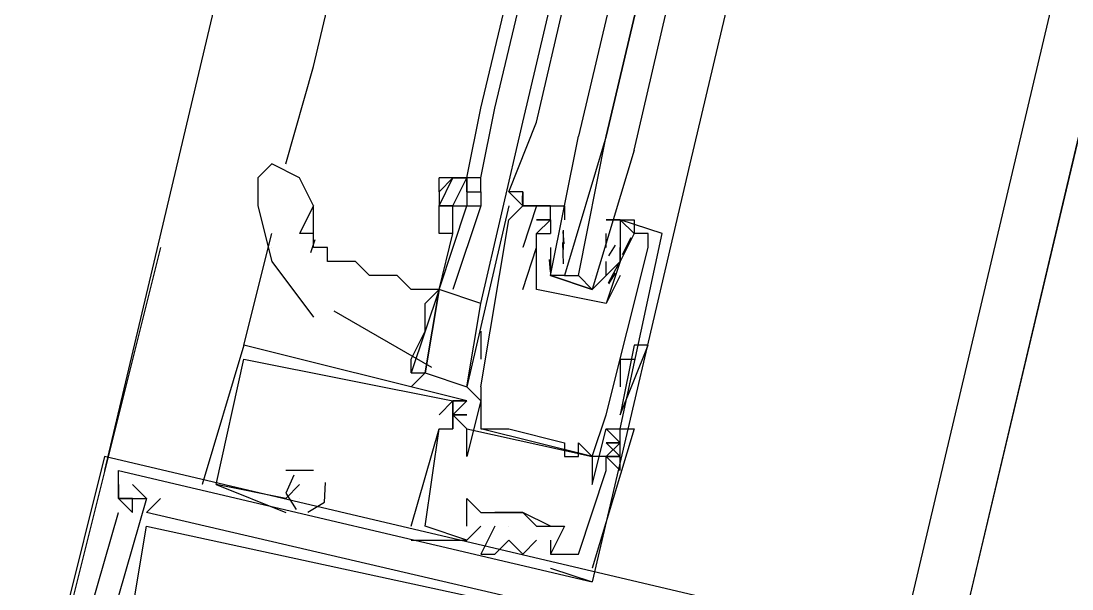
# Model space of a CAD drawing. Header units: feet. Extents: x -84 to 198, y -22 to 181.
# Drawn here: x 106.187 to 107.192, y 150.291 to 150.835 of the extents above; entities that cross this region are included whole.
import ezdxf

# ---------------------------------------------------------------- set-up
doc = ezdxf.new("R2010")
doc.units = ezdxf.units.FT
doc.layers.add('A-LINEA', color=7, linetype='CONTINUOUS')

msp = doc.modelspace()

# ---------------------------------------------------------------- linework, layer by layer
at = {"layer": 'A-LINEA'}
for p, q in [((107, 149.8844), (108.88, 157.8178)), ((107.9733, 157.6311), (106.2667, 150.4044)), ((108.7333, 157.4578), (107.0267, 150.2311)), ((106.4667, 150.7911), (107.1867, 153.8844)), ((106.6267, 150.7511), (107.36, 153.8444)), ((106.64, 150.7511), (107.3733, 153.8444)), ((106.6667, 150.7378), (107.4, 153.8444)), ((106.68, 150.7378), (107.4, 153.8311)), ((107.56, 153.8044), (106.8267, 150.6978)), ((106.44, 150.6978), (106.4667, 150.7911)), ((106.6133, 150.6844), (106.6267, 150.7511)), ((106.6267, 150.6844), (106.64, 150.7511)), ((106.6267, 150.5644), (106.6667, 150.7378)), ((106.8267, 150.6978), (106.7333, 150.2978)), ((106.5867, 150.6711), (106.5867, 150.6844)), ((106.6, 150.6844), (106.6, 150.6844)), ((106.6133, 150.6711), (106.6133, 150.6844)), ((106.6133, 150.6844), (106.6133, 150.6844)), ((106.6267, 150.6711), (106.6267, 150.6844)), ((106.6665, 150.661), (106.6666, 150.6672)), ((106.6665, 150.661), (106.6666, 150.6672)), ((106.6665, 150.661), (106.6666, 150.6672)), ((106.4667, 150.6578), (106.4533, 150.6311)), ((106.4667, 150.6311), (106.4667, 150.6578)), ((106.6533, 150.6578), (106.6533, 150.6578)), ((106.6533, 150.6578), (106.6533, 150.6578)), ((106.6533, 150.6578), (106.6533, 150.6578)), ((106.6533, 150.6578), (106.6533, 150.6578)), ((106.6533, 150.6578), (106.6533, 150.6578)), ((106.6933, 150.6578), (106.6667, 150.6578)), ((106.6667, 150.6578), (106.6667, 150.6578)), ((106.6667, 150.6578), (106.6667, 150.6578)), ((106.68, 150.6578), (106.68, 150.6578)), ((106.6933, 150.6578), (106.6933, 150.6578)), ((106.6533, 150.6444), (106.6533, 150.6444)), ((106.6933, 150.6444), (106.6933, 150.6444)), ((106.6933, 150.6444), (106.6933, 150.6311)), ((106.76, 150.6444), (106.76, 150.6444)), ((106.4, 150.5244), (106.4267, 150.6311)), ((106.4677, 150.6252), (106.4636, 150.6128)), ((106.5867, 150.5778), (106.6, 150.6311)), ((106.68, 150.6311), (106.68, 150.6311)), ((106.6933, 150.6311), (106.6933, 150.6311)), ((106.6933, 150.6311), (106.6933, 150.6311)), ((106.7065, 150.6213), (106.7055, 150.6332)), ((106.7059, 150.616), (106.7056, 150.6343)), ((106.7467, 150.6311), (106.7467, 150.6311)), ((106.7467, 150.6178), (106.7467, 150.6311)), ((106.7467, 150.6311), (106.7467, 150.6311)), ((106.76, 150.6311), (106.76, 150.6311)), ((106.7703, 150.627), (106.7619, 150.6108)), ((106.7733, 150.6311), (106.7733, 150.6311)), ((106.7867, 150.6311), (106.7867, 150.6311)), ((106.7867, 150.6311), (106.7867, 150.6311)), ((106.8, 150.6311), (106.8, 150.6311)), ((106.32, 150.6178), (106.1867, 150.0844)), ((106.4267, 150.6178), (106.4267, 150.6178)), ((106.6667, 150.6178), (106.6667, 150.6178)), ((106.68, 150.6178), (106.68, 150.6178)), ((106.68, 150.6178), (106.68, 150.6178)), ((106.7058, 150.6022), (106.7052, 150.6225)), ((106.7467, 150.6178), (106.7467, 150.6178)), ((106.7552, 150.62), (106.7489, 150.6099)), ((106.76, 150.6178), (106.76, 150.6178)), ((106.76, 150.6178), (106.76, 150.6178)), ((106.7867, 150.6178), (106.7867, 150.6178)), ((106.6932, 150.5946), (106.6922, 150.6065)), ((106.6933, 150.6044), (106.6933, 150.6044)), ((106.758, 150.6016), (106.7484, 150.5836)), ((106.76, 150.6044), (106.76, 150.6044)), ((106.76, 150.6044), (106.76, 150.6044)), ((106.76, 150.6044), (106.76, 150.6044)), ((106.7067, 150.5911), (106.72, 150.5911)), ((106.7333, 150.5911), (106.7333, 150.5911)), ((106.7552, 150.5934), (106.7489, 150.5832)), ((106.76, 150.5911), (106.76, 150.5911)), ((106.5867, 150.5778), (106.5867, 150.5778)), ((106.5867, 150.5778), (106.5867, 150.5778)), ((106.5867, 150.5778), (106.5867, 150.5778)), ((106.6667, 150.5778), (106.6667, 150.5778)), ((106.68, 150.5778), (106.68, 150.5778)), ((106.68, 150.5778), (106.68, 150.5778)), ((106.6133, 150.4844), (106.6267, 150.5644)), ((106.7467, 150.5644), (106.7467, 150.5644)), ((106.7467, 150.5644), (106.7467, 150.5644)), ((106.486, 150.5572), (106.5794, 150.5034)), ((106.6267, 150.5378), (106.6267, 150.5111)), ((106.4, 150.5244), (106.36, 150.3911)), ((106.4, 150.5244), (106.36, 150.3911)), ((106.4, 150.5244), (106.36, 150.3911)), ((106.4, 150.5244), (106.4, 150.5244)), ((106.4, 150.5244), (106.4, 150.5244)), ((106.4, 150.5244), (106.4, 150.5244)), ((106.4, 150.5244), (106.4, 150.5244)), ((106.4, 150.5244), (106.4, 150.5244)), ((106.4, 150.5244), (106.4, 150.5244)), ((106.7733, 150.5244), (106.76, 150.4578)), ((106.7733, 150.5244), (106.76, 150.4578)), ((106.7867, 150.5244), (106.7867, 150.5244)), ((106.4, 150.5111), (106.4, 150.5111)), ((106.4, 150.5111), (106.4, 150.5111)), ((106.4, 150.5111), (106.4, 150.5111)), ((106.76, 150.5111), (106.76, 150.4844)), ((106.76, 150.5111), (106.7733, 150.5111)), ((106.56, 150.4844), (106.5733, 150.4978)), ((106.6, 150.4844), (106.6, 150.4844)), ((106.6133, 150.4844), (106.6133, 150.4844)), ((106.6267, 150.4844), (106.6267, 150.4844)), ((106.6267, 150.4844), (106.6267, 150.4844)), ((106.76, 150.4844), (106.76, 150.4844)), ((106.6, 150.4711), (106.6133, 150.4711)), ((106.6, 150.4711), (106.6, 150.4711)), ((106.6, 150.4711), (106.6, 150.4711)), ((106.6, 150.4711), (106.6133, 150.4711)), ((106.6, 150.4711), (106.6, 150.4711)), ((106.6, 150.4711), (106.6, 150.4711)), ((106.6, 150.4711), (106.6133, 150.4711)), ((106.6, 150.4711), (106.6, 150.4711)), ((106.6, 150.4711), (106.6, 150.4711)), ((106.6133, 150.4711), (106.6133, 150.4711)), ((106.6133, 150.4711), (106.6133, 150.4711)), ((106.6133, 150.4711), (106.6133, 150.4711)), ((106.6133, 150.4711), (106.6133, 150.4711)), ((106.6133, 150.4711), (106.6133, 150.4711)), ((106.6133, 150.4711), (106.6133, 150.4711)), ((106.6267, 150.4711), (106.6267, 150.4711)), ((106.5867, 150.4578), (106.5867, 150.4578)), ((106.5867, 150.4578), (106.5867, 150.4578)), ((106.5867, 150.4578), (106.5867, 150.4578)), ((106.6, 150.4578), (106.6133, 150.4444)), ((106.6, 150.4578), (106.6133, 150.4444)), ((106.6, 150.4578), (106.6, 150.4578)), ((106.6, 150.4578), (106.6, 150.4578)), ((106.6, 150.4578), (106.6133, 150.4444)), ((106.6, 150.4578), (106.6133, 150.4444)), ((106.6, 150.4578), (106.6, 150.4578)), ((106.6, 150.4578), (106.6, 150.4578)), ((106.6, 150.4578), (106.6133, 150.4444)), ((106.6, 150.4578), (106.6133, 150.4444)), ((106.6, 150.4578), (106.6, 150.4578)), ((106.6, 150.4578), (106.6, 150.4578)), ((106.7467, 150.4578), (106.7467, 150.4578)), ((106.76, 150.4578), (106.76, 150.4578)), ((106.5867, 150.4444), (106.5867, 150.4444)), ((106.5867, 150.4444), (106.5867, 150.4444)), ((106.5867, 150.4444), (106.5867, 150.4444)), ((106.5867, 150.4444), (106.5867, 150.4444)), ((106.5867, 150.4444), (106.5867, 150.4444)), ((106.5867, 150.4444), (106.5867, 150.4444)), ((106.6, 150.4444), (106.6, 150.4444)), ((106.6, 150.4444), (106.6, 150.4444)), ((106.6, 150.4444), (106.6, 150.4444)), ((106.6, 150.4444), (106.6, 150.4444)), ((106.6, 150.4444), (106.6, 150.4444)), ((106.6, 150.4444), (106.6, 150.4444)), ((106.6133, 150.4444), (106.6133, 150.4444)), ((106.6267, 150.4444), (106.6267, 150.4444)), ((106.7333, 150.4178), (106.6267, 150.4444)), ((106.7333, 150.4178), (106.6267, 150.4444)), ((106.7333, 150.4178), (106.6267, 150.4444)), ((106.64, 150.4444), (106.64, 150.4444)), ((106.6533, 150.4444), (106.6533, 150.4444)), ((106.7467, 150.4444), (106.7467, 150.4444)), ((106.76, 150.4311), (106.7467, 150.4444)), ((106.76, 150.4444), (106.76, 150.4444)), ((106.76, 150.4444), (106.76, 150.4444)), ((106.76, 150.4444), (106.76, 150.4444)), ((106.76, 150.4444), (106.76, 150.4444)), ((106.7733, 150.4444), (106.7733, 150.4444)), ((106.7733, 150.4444), (106.7733, 150.4444)), ((106.7733, 150.4444), (106.7733, 150.4444)), ((106.7067, 150.4311), (106.7067, 150.4311)), ((106.72, 150.4311), (106.72, 150.4311)), ((106.76, 150.4311), (106.76, 150.4311)), ((106.76, 150.4311), (106.76, 150.4311)), ((106.76, 150.4311), (106.76, 150.4311)), ((106.2667, 150.4178), (106.2667, 150.4178)), ((106.2667, 150.4178), (106.2667, 150.4178)), ((106.2667, 150.4178), (106.2667, 150.4178)), ((106.6133, 150.4178), (106.6133, 150.4178)), ((106.7067, 150.4178), (106.7067, 150.4178)), ((106.72, 150.4178), (106.72, 150.4178)), ((106.7333, 150.4178), (106.7333, 150.4178)), ((106.7333, 150.4178), (106.7333, 150.4178)), ((106.7467, 150.4178), (106.7333, 150.4178)), ((106.7467, 150.4178), (106.7467, 150.4178)), ((106.7467, 150.4178), (106.7467, 150.4178)), ((106.7467, 150.4178), (106.7467, 150.4178)), ((106.7467, 150.4178), (106.7467, 150.4178)), ((106.7467, 150.4178), (106.7467, 150.4178)), ((106.28, 150.4044), (106.28, 150.4044)), ((106.28, 150.4044), (106.28, 150.4044)), ((106.28, 150.4044), (106.28, 150.4044)), ((106.4533, 150.4044), (106.44, 150.4044)), ((106.44, 150.4044), (106.44, 150.4044)), ((106.4533, 150.4044), (106.44, 150.4044)), ((106.44, 150.4044), (106.44, 150.4044)), ((106.4533, 150.4044), (106.44, 150.4044)), ((106.44, 150.4044), (106.44, 150.4044)), ((106.4667, 150.4044), (106.4533, 150.4044)), ((106.4533, 150.4044), (106.4533, 150.4044)), ((106.4667, 150.4044), (106.4533, 150.4044)), ((106.4533, 150.4044), (106.4533, 150.4044)), ((106.4667, 150.4044), (106.4533, 150.4044)), ((106.4533, 150.4044), (106.4533, 150.4044)), ((106.4667, 150.4044), (106.4667, 150.4044)), ((106.4667, 150.4044), (106.4667, 150.4044)), ((106.4667, 150.4044), (106.4667, 150.4044)), ((106.7467, 150.4044), (106.7467, 150.4044)), ((106.7467, 150.4044), (106.7467, 150.4044)), ((106.7467, 150.4044), (106.7467, 150.4044)), ((106.76, 150.4044), (106.76, 150.4044)), ((106.76, 150.4044), (106.76, 150.4044)), ((106.76, 150.4044), (106.76, 150.4044)), ((106.28, 150.3911), (106.28, 150.3911)), ((106.28, 150.3911), (106.28, 150.3911)), ((106.28, 150.3911), (106.28, 150.3911)), ((106.3067, 150.3778), (106.2933, 150.3911)), ((106.2933, 150.3911), (106.2933, 150.3911)), ((106.3067, 150.3778), (106.2933, 150.3911)), ((106.2933, 150.3911), (106.2933, 150.3911)), ((106.3067, 150.3778), (106.2933, 150.3911)), ((106.2933, 150.3911), (106.2933, 150.3911)), ((106.36, 150.3911), (106.36, 150.3911)), ((106.36, 150.3911), (106.36, 150.3911)), ((106.36, 150.3911), (106.36, 150.3911)), ((106.3733, 150.3911), (106.44, 150.3644)), ((106.3733, 150.3911), (106.3733, 150.3911)), ((106.3733, 150.3911), (106.3733, 150.3911)), ((106.3733, 150.3911), (106.44, 150.3644)), ((106.3733, 150.3911), (106.3733, 150.3911)), ((106.3733, 150.3911), (106.3733, 150.3911)), ((106.3733, 150.3911), (106.44, 150.3644)), ((106.3733, 150.3911), (106.3733, 150.3911)), ((106.3733, 150.3911), (106.3733, 150.3911)), ((106.4533, 150.3911), (106.4533, 150.3911)), ((106.4533, 150.3911), (106.4533, 150.3911)), ((106.4533, 150.3911), (106.4533, 150.3911)), ((106.4533, 150.3911), (106.4533, 150.3911)), ((106.4533, 150.3911), (106.4533, 150.3911)), ((106.4533, 150.3911), (106.4533, 150.3911)), ((106.7333, 150.3911), (106.7333, 150.3911)), ((106.28, 150.3778), (106.28, 150.3778)), ((106.28, 150.3778), (106.28, 150.3778)), ((106.28, 150.3778), (106.28, 150.3778)), ((106.28, 150.3778), (106.28, 150.3778)), ((106.28, 150.3778), (106.28, 150.3778)), ((106.28, 150.3778), (106.28, 150.3778)), ((106.28, 150.3778), (106.28, 150.3778)), ((106.28, 150.3778), (106.28, 150.3778)), ((106.28, 150.3778), (106.28, 150.3778)), ((106.2933, 150.3778), (106.2933, 150.3778)), ((106.2933, 150.3778), (106.2933, 150.3778)), ((106.2933, 150.3778), (106.2933, 150.3778)), ((106.3067, 150.3778), (106.3067, 150.3778)), ((106.3067, 150.3778), (106.3067, 150.3778)), ((106.3067, 150.3778), (106.3067, 150.3778)), ((106.3067, 150.3778), (106.3067, 150.3778)), ((106.3067, 150.3778), (106.3067, 150.3778)), ((106.3067, 150.3778), (106.3067, 150.3778)), ((106.32, 150.3778), (106.32, 150.3778)), ((106.32, 150.3778), (106.32, 150.3778)), ((106.32, 150.3778), (106.32, 150.3778)), ((106.44, 150.3778), (106.44, 150.3778)), ((106.44, 150.3778), (106.44, 150.3778)), ((106.44, 150.3778), (106.44, 150.3778)), ((106.4533, 150.3778), (106.4533, 150.3778)), ((106.4533, 150.3778), (106.4533, 150.3778)), ((106.4533, 150.3778), (106.4533, 150.3778)), ((106.4533, 150.3778), (106.4533, 150.3778)), ((106.4533, 150.3778), (106.4533, 150.3778)), ((106.4533, 150.3778), (106.4533, 150.3778)), ((106.6133, 150.3778), (106.6133, 150.3778)), ((106.6133, 150.3778), (106.6133, 150.3778)), ((106.6133, 150.3778), (106.6133, 150.3778)), ((106.28, 150.3644), (106.28, 150.3644)), ((106.28, 150.3644), (106.28, 150.3644)), ((106.28, 150.3644), (106.28, 150.3644)), ((106.2933, 150.3644), (106.2933, 150.3644)), ((106.2933, 150.3644), (106.2933, 150.3644)), ((106.2933, 150.3644), (106.2933, 150.3644)), ((106.3067, 150.3644), (106.3067, 150.3644)), ((106.3067, 150.3644), (106.3067, 150.3644)), ((106.3067, 150.3644), (106.3067, 150.3644)), ((106.44, 150.3644), (106.44, 150.3644)), ((106.44, 150.3644), (106.44, 150.3644)), ((106.44, 150.3644), (106.44, 150.3644)), ((106.6267, 150.3644), (106.6267, 150.3644)), ((106.6267, 150.3644), (106.64, 150.3644)), ((106.6267, 150.3644), (106.6267, 150.3644)), ((106.6267, 150.3644), (106.6267, 150.3644)), ((106.64, 150.3644), (106.64, 150.3644)), ((106.64, 150.3644), (106.64, 150.3644)), ((106.64, 150.3644), (106.64, 150.3644)), ((106.6533, 150.3644), (106.6533, 150.3644)), ((106.6533, 150.3644), (106.6667, 150.3644)), ((106.6533, 150.3644), (106.6533, 150.3644)), ((106.6533, 150.3644), (106.6533, 150.3644)), ((106.6667, 150.3644), (106.6667, 150.3644)), ((106.6667, 150.3644), (106.6667, 150.3644)), ((106.6667, 150.3644), (106.6667, 150.3644)), ((106.6667, 150.3644), (106.6667, 150.3644)), ((106.3067, 150.3511), (106.3067, 150.3511)), ((106.3067, 150.3511), (106.3067, 150.3511)), ((106.3067, 150.3511), (106.3067, 150.3511)), ((106.56, 150.3511), (106.56, 150.3511)), ((106.56, 150.3511), (106.56, 150.3511)), ((106.56, 150.3511), (106.56, 150.3511)), ((106.5733, 150.3511), (106.5733, 150.3511)), ((106.5733, 150.3511), (106.5733, 150.3511)), ((106.5733, 150.3511), (106.5733, 150.3511)), ((106.5733, 150.3511), (106.5733, 150.3511)), ((106.5733, 150.3511), (106.5733, 150.3511)), ((106.5733, 150.3511), (106.5733, 150.3511)), ((106.6133, 150.3511), (106.6133, 150.3511)), ((106.6133, 150.3511), (106.6133, 150.3511)), ((106.6133, 150.3511), (106.6133, 150.3511)), ((106.6267, 150.3511), (106.6267, 150.3511)), ((106.6267, 150.3511), (106.6267, 150.3511)), ((106.6267, 150.3511), (106.6267, 150.3511)), ((106.64, 150.3511), (106.64, 150.3511)), ((106.64, 150.3511), (106.64, 150.3511)), ((106.64, 150.3511), (106.64, 150.3511)), ((106.6533, 150.3511), (106.6533, 150.3511)), ((106.6533, 150.3511), (106.6533, 150.3511)), ((106.6533, 150.3511), (106.6533, 150.3511)), ((106.68, 150.3511), (106.68, 150.3511)), ((106.68, 150.3511), (106.68, 150.3511)), ((106.68, 150.3511), (106.68, 150.3511)), ((106.6933, 150.3511), (106.6933, 150.3511)), ((106.6933, 150.3511), (106.6933, 150.3511)), ((106.6933, 150.3511), (106.6933, 150.3511)), ((106.7067, 150.3511), (106.7067, 150.3511)), ((106.7067, 150.3511), (106.7067, 150.3511)), ((106.7067, 150.3511), (106.7067, 150.3511)), ((106.56, 150.3378), (106.56, 150.3378)), ((106.56, 150.3378), (106.56, 150.3378)), ((106.56, 150.3378), (106.56, 150.3378)), ((106.6133, 150.3378), (106.6133, 150.3378)), ((106.6133, 150.3378), (106.6133, 150.3378)), ((106.6133, 150.3378), (106.6133, 150.3378)), ((106.6133, 150.3378), (106.6133, 150.3378)), ((106.6133, 150.3378), (106.6133, 150.3378)), ((106.6133, 150.3378), (106.6133, 150.3378)), ((106.6533, 150.3378), (106.6533, 150.3378)), ((106.6533, 150.3378), (106.6533, 150.3378)), ((106.6533, 150.3378), (106.6533, 150.3378)), ((106.68, 150.3378), (106.68, 150.3378)), ((106.68, 150.3378), (106.68, 150.3378)), ((106.68, 150.3378), (106.68, 150.3378)), ((106.6933, 150.3378), (106.6933, 150.3378)), ((106.6933, 150.3378), (106.6933, 150.3378)), ((106.6933, 150.3378), (106.6933, 150.3378)), ((106.6267, 150.3244), (106.6267, 150.3244)), ((106.6267, 150.3244), (106.6267, 150.3244)), ((106.6267, 150.3244), (106.6267, 150.3244)), ((106.64, 150.3244), (106.64, 150.3244)), ((106.64, 150.3244), (106.64, 150.3244)), ((106.64, 150.3244), (106.64, 150.3244)), ((106.6667, 150.3244), (106.6667, 150.3244)), ((106.6667, 150.3244), (106.6667, 150.3244)), ((106.6667, 150.3244), (106.6667, 150.3244)), ((106.6933, 150.3244), (106.6933, 150.3244)), ((106.6933, 150.3244), (106.6933, 150.3244)), ((106.6933, 150.3244), (106.6933, 150.3244)), ((106.6933, 150.3244), (106.6933, 150.3244)), ((106.6933, 150.3244), (106.6933, 150.3244)), ((106.6933, 150.3244), (106.6933, 150.3244)), ((106.72, 150.3244), (106.72, 150.3244)), ((106.72, 150.3244), (106.72, 150.3244)), ((106.72, 150.3244), (106.72, 150.3244)), ((106.6933, 150.3111), (106.7333, 150.2978)), ((106.6933, 150.3111), (106.6933, 150.3111)), ((106.6933, 150.3111), (106.7333, 150.2978)), ((106.6933, 150.3111), (106.6933, 150.3111)), ((106.6933, 150.3111), (106.7333, 150.2978)), ((106.6933, 150.3111), (106.6933, 150.3111)), ((106.7333, 150.3111), (106.7333, 150.3111)), ((106.7333, 150.3111), (106.7333, 150.3111)), ((106.7333, 150.3111), (106.7333, 150.3111)), ((106.7333, 150.2978), (106.7333, 150.2978)), ((106.7333, 150.2978), (106.7333, 150.2978)), ((106.7333, 150.2978), (106.7333, 150.2978)), ((106.7333, 150.2978), (106.7333, 150.2978)), ((106.7333, 150.2978), (106.7333, 150.2978)), ((106.7333, 150.2978), (106.7333, 150.2978))]:
    msp.add_line(p, q, dxfattribs=at)
for points in [[(108.6533, 156.8844), (107, 149.8844), (110.5733, 149.0444), (110.4133, 148.3911), (124.3067, 145.1111)], [(106.7733, 150.7111), (107.5067, 153.8711), (107.4933, 153.8844), (106.7467, 150.7244), (107.4933, 153.8844), (107.48, 153.8844), (107.4667, 153.8844), (106.72, 150.7244)], [(106.6667, 150.6578), (106.6667, 150.6711), (106.6533, 150.6711), (106.68, 150.7378)], [(106.7733, 150.7111), (106.7333, 150.5778), (106.72, 150.5911), (106.7467, 150.7244), (106.7067, 150.5911), (106.6933, 150.5911), (106.72, 150.7244)], [(106.4667, 150.6578), (106.4533, 150.6844), (106.4267, 150.6978), (106.4133, 150.6844)], [(106.4133, 150.6844), (106.4133, 150.6578), (106.4267, 150.6044), (106.4667, 150.5511)], [(106.6267, 150.6844), (106.6133, 150.6844), (106.6133, 150.6844), (106.6, 150.6844), (106.5867, 150.6844)], [(106.6, 150.6578), (106.5867, 150.6578), (106.6, 150.6844), (106.6133, 150.6844)], [(106.6, 150.6844), (106.5867, 150.6711), (106.5867, 150.6578), (106.5867, 150.6578), (106.5867, 150.6578), (106.5867, 150.6578)], [(106.6, 150.6578), (106.6133, 150.6844), (106.6133, 150.6711), (106.6133, 150.6578)], [(106.6133, 150.6711), (106.6267, 150.6711), (106.6267, 150.6578)], [(106.6533, 150.6711), (106.6667, 150.6578), (106.6667, 150.6711), (106.6667, 150.6578), (106.6667, 150.6711), (106.6667, 150.6578)], [(106.6667, 150.6578), (106.6667, 150.6711), (106.6533, 150.6711)], [(106.6533, 150.6711), (106.6667, 150.6578), (106.6667, 150.6711), (106.6667, 150.6578), (106.6667, 150.6711), (106.6667, 150.6578)], [(106.6667, 150.6578), (106.6667, 150.6711), (106.6533, 150.6711)], [(106.6533, 150.6711), (106.6667, 150.6578), (106.6667, 150.6711), (106.6667, 150.6578), (106.6667, 150.6711), (106.6667, 150.6578)], [(106.5867, 150.5778), (106.6133, 150.6578), (106.6267, 150.6578), (106.6, 150.5778)], [(106.5867, 150.6311), (106.5867, 150.6578), (106.6, 150.6578)], [(106.5867, 150.6444), (106.5867, 150.6578), (106.5867, 150.6578)], [(106.6, 150.6311), (106.6, 150.6578), (106.6, 150.6578), (106.6133, 150.6578)], [(106.6533, 150.6578), (106.6133, 150.4844), (106.6267, 150.4711), (106.6133, 150.4178), (106.6133, 150.4444), (106.7333, 150.4178), (106.7333, 150.3911), (106.7467, 150.4444), (106.76, 150.4444), (106.8, 150.6311)], [(106.6267, 150.4844), (106.6533, 150.6444), (106.6667, 150.6578), (106.68, 150.6578), (106.6667, 150.6178)], [(106.68, 150.5911), (106.68, 150.6178), (106.68, 150.6311), (106.6933, 150.6444), (106.68, 150.6444), (106.6933, 150.6444), (106.6933, 150.6578), (106.68, 150.6578), (106.7067, 150.6578), (106.7067, 150.6444)], [(106.6, 150.6311), (106.6, 150.6311), (106.5867, 150.6311), (106.5867, 150.6444)], [(106.76, 150.6444), (106.7467, 150.6444), (106.7733, 150.6444), (106.7733, 150.6311), (106.76, 150.6444), (106.76, 150.6311), (106.76, 150.6044), (106.7467, 150.5911), (106.7333, 150.5778), (106.6933, 150.5911)], [(106.8, 150.6311), (106.76, 150.6444), (106.76, 150.6311)], [(106.5867, 150.5778), (106.56, 150.5778), (106.5467, 150.5911), (106.5333, 150.5911), (106.52, 150.5911), (106.5067, 150.6044), (106.4933, 150.6044), (106.48, 150.6044), (106.48, 150.6178), (106.4667, 150.6178), (106.4667, 150.6311), (106.4533, 150.6311)], [(106.56, 150.4978), (106.56, 150.5111), (106.5733, 150.5378), (106.5733, 150.5644), (106.5867, 150.5778), (106.5867, 150.5778), (106.6, 150.6311)], [(106.6267, 150.4844), (106.6267, 150.4444), (106.64, 150.4444), (106.6533, 150.4444), (106.7067, 150.4311), (106.7067, 150.4178), (106.72, 150.4178), (106.72, 150.4311), (106.7333, 150.4178), (106.7467, 150.4578), (106.7867, 150.6178), (106.7867, 150.6311), (106.7733, 150.6311), (106.76, 150.6044), (106.76, 150.6044)], [(106.76, 150.6178), (106.76, 150.6044), (106.76, 150.6178), (106.76, 150.6044), (106.7467, 150.5644), (106.68, 150.5778), (106.68, 150.6178), (106.68, 150.6311), (106.6933, 150.6311)], [(106.6667, 150.5778), (106.68, 150.6178), (106.68, 150.6178)], [(106.6933, 150.6178), (106.6933, 150.6044), (106.6933, 150.5911), (106.7333, 150.5778), (106.7467, 150.5911), (106.7467, 150.6044)], [(106.76, 150.5911), (106.7467, 150.5644), (106.7467, 150.5644), (106.68, 150.5778), (106.68, 150.5778)], [(106.5867, 150.5778), (106.5867, 150.5778), (106.56, 150.4978), (106.5733, 150.4978), (106.5867, 150.5778), (106.5867, 150.5778), (106.5867, 150.5778)], [(106.6267, 150.5644), (106.5867, 150.5778), (106.5733, 150.4978), (106.6133, 150.4844)], [(106.6133, 150.3378), (106.5733, 150.3511), (106.5867, 150.4444), (106.6, 150.4444), (106.6, 150.4578), (106.6, 150.4444), (106.6, 150.4711), (106.6133, 150.4711), (106.4, 150.5244)], [(106.6133, 150.3378), (106.5733, 150.3511), (106.5867, 150.4444), (106.6, 150.4444), (106.6, 150.4578), (106.6, 150.4444), (106.6, 150.4711), (106.6133, 150.4711), (106.4, 150.5244)], [(106.6133, 150.3378), (106.5733, 150.3511), (106.5867, 150.4444), (106.6, 150.4444), (106.6, 150.4578), (106.6, 150.4444), (106.6, 150.4711), (106.6133, 150.4711), (106.4, 150.5244)], [(106.76, 150.4578), (106.76, 150.4578), (106.7867, 150.5244), (106.7733, 150.5244)], [(106.4533, 150.3911), (106.44, 150.3778), (106.3733, 150.3911), (106.4, 150.5111), (106.6, 150.4711), (106.5867, 150.4578)], [(106.4533, 150.3911), (106.44, 150.3778), (106.3733, 150.3911), (106.4, 150.5111), (106.6, 150.4711), (106.5867, 150.4578)], [(106.4533, 150.3911), (106.44, 150.3778), (106.3733, 150.3911), (106.4, 150.5111), (106.6, 150.4711), (106.5867, 150.4578)], [(106.6133, 150.4711), (106.6, 150.4578), (106.6133, 150.4578)], [(106.6133, 150.4711), (106.6, 150.4711), (106.6, 150.4444), (106.6, 150.4444), (106.6, 150.4711), (106.6, 150.4711)], [(106.6133, 150.4711), (106.6, 150.4578), (106.6133, 150.4578)], [(106.6133, 150.4711), (106.6, 150.4711), (106.6, 150.4444), (106.6, 150.4444), (106.6, 150.4711), (106.6, 150.4711)], [(106.6133, 150.4711), (106.6, 150.4578), (106.6133, 150.4578)], [(106.6133, 150.4711), (106.6, 150.4711), (106.6, 150.4444), (106.6, 150.4444), (106.6, 150.4711), (106.6, 150.4711)], [(106.6133, 150.4444), (106.6, 150.4578), (106.6133, 150.4444)], [(106.6133, 150.4578), (106.6, 150.4578), (106.6133, 150.4578)], [(106.6133, 150.4444), (106.6, 150.4578), (106.6133, 150.4444)], [(106.6133, 150.4578), (106.6, 150.4578), (106.6133, 150.4578)], [(106.6133, 150.4444), (106.6, 150.4578), (106.6133, 150.4444)], [(106.6133, 150.4578), (106.6, 150.4578), (106.6133, 150.4578)], [(106.56, 150.3511), (106.5867, 150.4444), (106.5867, 150.4444)], [(106.56, 150.3511), (106.5867, 150.4444), (106.5867, 150.4444)], [(106.56, 150.3511), (106.5867, 150.4444), (106.5867, 150.4444)], [(106.6133, 150.3511), (106.6133, 150.3778), (106.6267, 150.3644), (106.64, 150.3644), (106.6533, 150.3644), (106.6667, 150.3644), (106.68, 150.3511), (106.6933, 150.3511), (106.7067, 150.3511), (106.6933, 150.3244), (106.72, 150.3244), (106.7467, 150.4044), (106.7467, 150.4178), (106.76, 150.4044), (106.76, 150.4311), (106.76, 150.4444), (106.7733, 150.4444), (106.7333, 150.3111), (106.7333, 150.3111)], [(106.6133, 150.3511), (106.6133, 150.3778), (106.6267, 150.3644), (106.64, 150.3644), (106.6533, 150.3644), (106.6667, 150.3644), (106.68, 150.3511), (106.6933, 150.3511), (106.7067, 150.3511), (106.6933, 150.3244), (106.72, 150.3244), (106.7467, 150.4044), (106.7467, 150.4178), (106.76, 150.4044), (106.76, 150.4311), (106.76, 150.4444), (106.7733, 150.4444), (106.7333, 150.3111), (106.7333, 150.3111)], [(106.6133, 150.3511), (106.6133, 150.3778), (106.6267, 150.3644), (106.64, 150.3644), (106.6533, 150.3644), (106.6667, 150.3644), (106.68, 150.3511), (106.6933, 150.3511), (106.7067, 150.3511), (106.6933, 150.3244), (106.72, 150.3244), (106.7467, 150.4044), (106.7467, 150.4178), (106.76, 150.4044), (106.76, 150.4311), (106.76, 150.4444), (106.7733, 150.4444), (106.7333, 150.3111), (106.7333, 150.3111)], [(106.7467, 150.4311), (106.76, 150.4311), (106.7467, 150.4311)], [(106.76, 150.4311), (106.7467, 150.4311), (106.76, 150.4178), (106.7467, 150.4311)], [(106.76, 150.4311), (106.76, 150.4311), (106.76, 150.4311), (106.7467, 150.4178), (106.76, 150.4044), (106.76, 150.4311)], [(106.9467, 150.2444), (106.9467, 150.2578), (106.2667, 150.4178), (106.2267, 150.2578), (106.2533, 150.2578), (106.2267, 150.1778)], [(106.9467, 150.2444), (106.9467, 150.2578), (106.2667, 150.4178), (106.2267, 150.2578), (106.2533, 150.2578), (106.2267, 150.1778)], [(106.9467, 150.2444), (106.9467, 150.2578), (106.2667, 150.4178), (106.2267, 150.2578), (106.2533, 150.2578), (106.2267, 150.1778)], [(106.7467, 150.4178), (106.76, 150.4178), (106.7467, 150.4178)], [(106.28, 150.3778), (106.2933, 150.3644), (106.2933, 150.3778), (106.28, 150.3778), (106.28, 150.4044), (106.7333, 150.2978)], [(106.28, 150.3778), (106.2933, 150.3644), (106.2933, 150.3778), (106.28, 150.3778), (106.28, 150.4044), (106.7333, 150.2978)], [(106.28, 150.3778), (106.2933, 150.3644), (106.2933, 150.3778), (106.28, 150.3778), (106.28, 150.4044), (106.7333, 150.2978)], [(106.4476, 150.4001), (106.4401, 150.3829), (106.4501, 150.367)], [(106.4476, 150.4001), (106.4401, 150.3829), (106.4501, 150.367)], [(106.4476, 150.4001), (106.4401, 150.3829), (106.4501, 150.367)], [(106.28, 150.3911), (106.28, 150.3778), (106.3067, 150.3778), (106.28, 150.2844), (106.28, 150.2711)], [(106.28, 150.3911), (106.28, 150.3778), (106.3067, 150.3778), (106.28, 150.2844), (106.28, 150.2711)], [(106.28, 150.3911), (106.28, 150.3778), (106.3067, 150.3778), (106.28, 150.2844), (106.28, 150.2711)], [(106.461, 150.3645), (106.4771, 150.3741), (106.4781, 150.3929)], [(106.461, 150.3645), (106.4771, 150.3741), (106.4781, 150.3929)], [(106.461, 150.3645), (106.4771, 150.3741), (106.4781, 150.3929)], [(106.7333, 150.2844), (106.72, 150.2844), (106.7067, 150.2711), (106.3067, 150.3644), (106.32, 150.3778)], [(106.7333, 150.2844), (106.72, 150.2844), (106.7067, 150.2711), (106.3067, 150.3644), (106.32, 150.3778)], [(106.7333, 150.2844), (106.72, 150.2844), (106.7067, 150.2711), (106.3067, 150.3644), (106.32, 150.3778)], [(106.2667, 150.2711), (106.2533, 150.2711), (106.28, 150.3644)], [(106.2667, 150.2711), (106.2533, 150.2711), (106.28, 150.3644)], [(106.2667, 150.2711), (106.2533, 150.2711), (106.28, 150.3644)], [(106.6933, 150.3511), (106.6667, 150.3644), (106.6533, 150.3644), (106.64, 150.3644)], [(106.2933, 150.2711), (106.3067, 150.3511), (106.8, 150.2444)], [(106.2933, 150.2711), (106.3067, 150.3511), (106.8, 150.2444)], [(106.2933, 150.2711), (106.3067, 150.3511), (106.8, 150.2444)], [(106.56, 150.3378), (106.6133, 150.3378), (106.6133, 150.3378), (106.6267, 150.3511), (106.6267, 150.3511)], [(106.56, 150.3378), (106.6133, 150.3378), (106.6133, 150.3378), (106.6267, 150.3511), (106.6267, 150.3511)], [(106.56, 150.3378), (106.6133, 150.3378), (106.6133, 150.3378), (106.6267, 150.3511), (106.6267, 150.3511)], [(106.64, 150.3511), (106.6267, 150.3244), (106.64, 150.3244), (106.6533, 150.3378)], [(106.64, 150.3511), (106.6267, 150.3244), (106.64, 150.3244), (106.6533, 150.3378)], [(106.64, 150.3511), (106.6267, 150.3244), (106.64, 150.3244), (106.6533, 150.3378)], [(106.6533, 150.3378), (106.6667, 150.3244), (106.68, 150.3378), (106.68, 150.3378)], [(106.6533, 150.3378), (106.6667, 150.3244), (106.68, 150.3378), (106.68, 150.3378)], [(106.6533, 150.3378), (106.6667, 150.3244), (106.68, 150.3378), (106.68, 150.3378)], [(106.6933, 150.3378), (106.6933, 150.3244), (106.6933, 150.3244)], [(106.6933, 150.3378), (106.6933, 150.3244), (106.6933, 150.3244)], [(106.6933, 150.3378), (106.6933, 150.3244), (106.6933, 150.3244)]]:
    msp.add_lwpolyline(points, dxfattribs=at)

doc.saveas('drawing.dxf')
